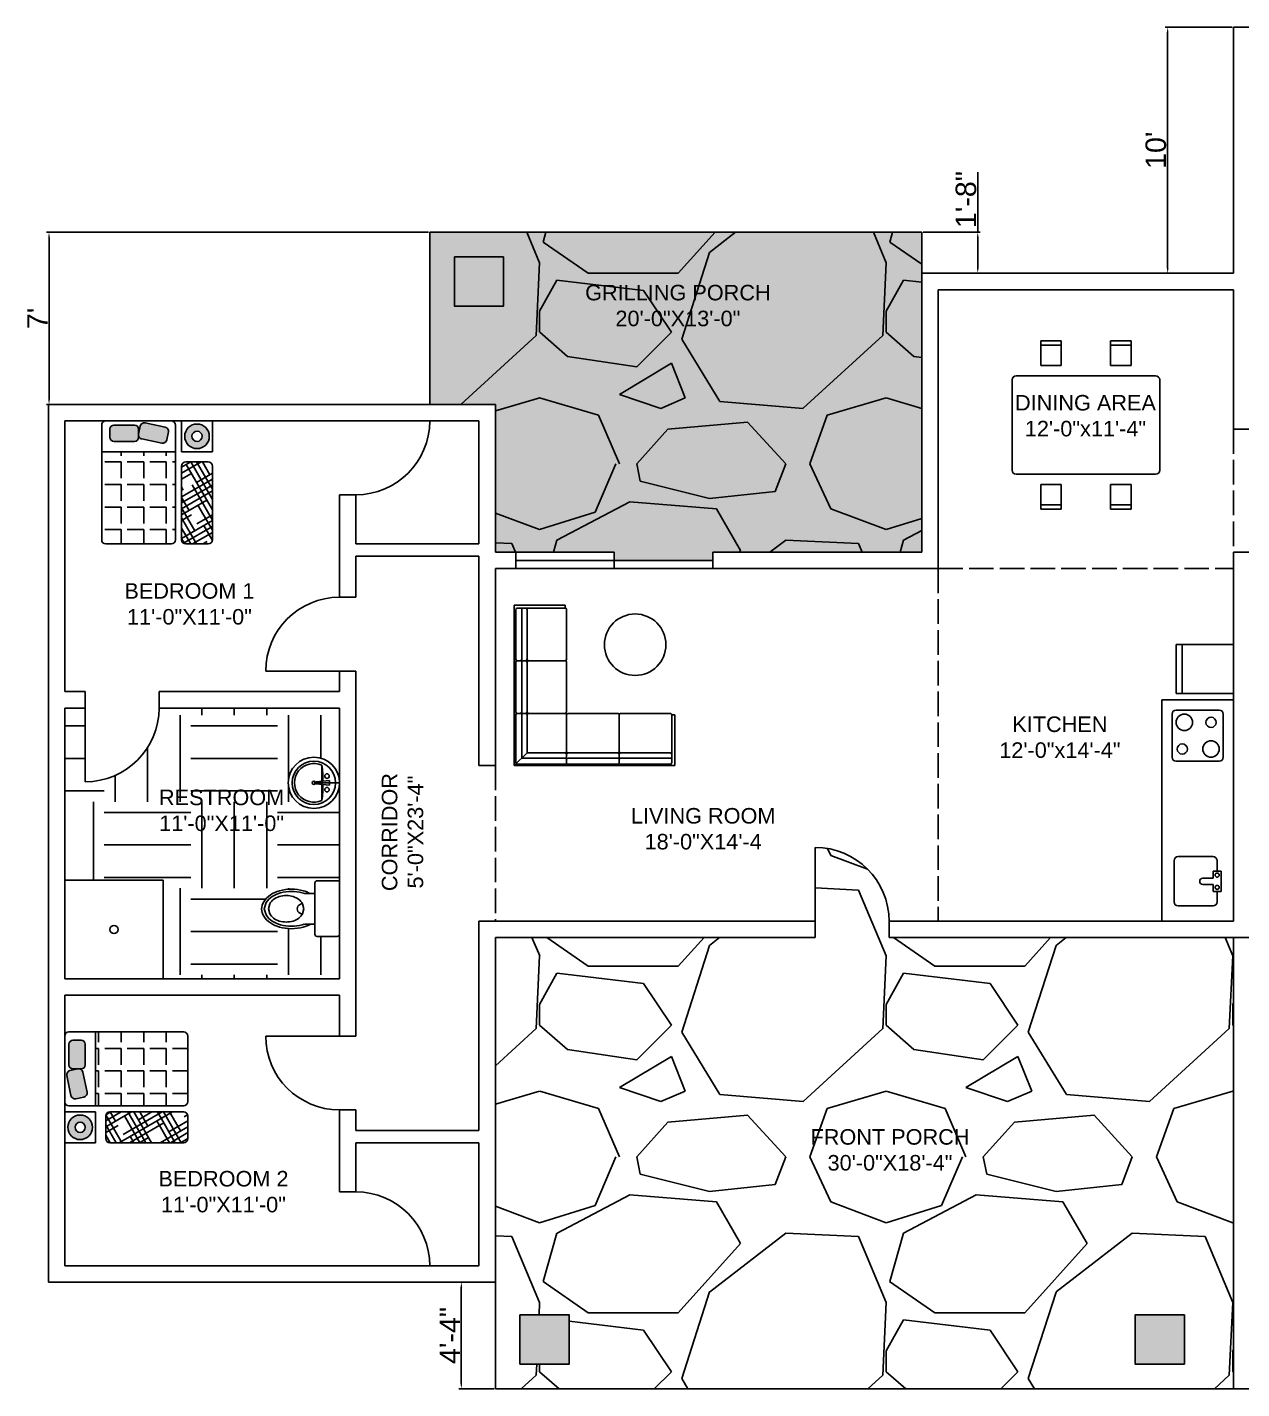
# Model space of a CAD drawing. Header units: inches. Extents: x 426 to 1376, y 395 to 1059.
# Drawn here: x 427 to 1020, y 395 to 1059 of the extents above; entities that cross this region are included whole.
import ezdxf

# ---------------------------------------------------------------- set-up
doc = ezdxf.new("R2010")
doc.units = ezdxf.units.IN
doc.header["$MEASUREMENT"] = 0
doc.linetypes.add('ACAD_ISO02W100', pattern=[15, 12, -3])
doc.layers.add('dash', color=9, linetype='ACAD_ISO02W100')
doc.layers.add('dim', color=9, linetype='Continuous')
doc.styles.get("Standard").update_dxf_attribs({"font": 'arial.ttf'})
doc.dimstyles.new('Copy of ISO-25', dxfattribs={"dimtxt": 10, "dimasz": 2.5, "dimexe": 1.25, "dimexo": 0.625, "dimtad": 1, "dimlunit": 3, "dimtxsty": 'Standard', "dimcen": 2.5, "dimclrd": 256, "dimclre": 256, "dimclrt": 256, "dimadec": 0, "dimazin": 0, "dimtfac": 1, "dimtmove": 0, "dimatfit": 3, "dimfxl": 1, "dimarcsym": 0})
pattern_1 = [(180, (0, 0), (-1e-15, -11), [8, -3]), (270, (0, 0), (11, -2e-15), [8, -3])]

# ---------------------------------------------------------------- blocks, each defined once
blk = doc.blocks.new('doorfnsh')
blk.add_line((455.5, 727), (455.5, 691))
blk.add_arc((455.5, 727), 36, 270, 0)
blk = doc.blocks.new('wc')
for p, q in [((0.233, 0), (-0.233, 0)), ((-0.253, -0.02), (-0.253, -0.203)), ((0.253, -0.203), (0.253, -0.02)), ((0.233, -0.223), (-0.233, -0.223)), ((-0.14, -0.223), (-0.14, -0.319)), ((0.136, -0.223), (0.136, -0.317))]:
    blk.add_line(p, q)
for points in [[(-0.141, -0.263, 0.062055), (-0.168, -0.329, 0.067069), (-0.183, -0.437, 0.067069)], [(-0.183, -0.437, 0.067069), (-0.168, -0.545, 0.079499), (-0.13, -0.628, 0.107137), (-0.068, -0.689, 0.140584), (-0.003, -0.708, 0.140584), (0.061, -0.689, 0.107137), (0.124, -0.628, 0.079499), (0.162, -0.545, 0.067069), (0.176, -0.437, 0.067069), (0.162, -0.329, 0.057475), (0.137, -0.267, 0.107137)], [(-0.159, -0.437, 0.064704), (-0.147, -0.535, 0.077557), (-0.113, -0.612, 0.107174), (-0.058, -0.667), (-0.002, -0.684), (0.055, -0.667, 0.107174), (0.11, -0.612, 0.077557), (0.143, -0.535, 0.064704), (0.156, -0.437, 0.064704), (0.143, -0.338, 0.021175), (0.136, -0.316, 0.107174)]]:
    blk.add_lwpolyline(points, format="xyb")
blk.add_lwpolyline([(-0.122, -0.484, 0.075307), (-0.113, -0.548, 0.085687), (-0.087, -0.599, 0.106098), (-0.046, -0.634), (-0.002, -0.646), (0.043, -0.634, 0.106098), (0.084, -0.599, 0.085687), (0.109, -0.548, 0.075307), (0.119, -0.484, 0.075307), (0.109, -0.421, 0.085687), (0.084, -0.37, 0.106098), (0.043, -0.335), (-0.002, -0.323), (-0.046, -0.335, 0.106098), (-0.087, -0.37, 0.085687), (-0.113, -0.421, 0.075307)], format="xyb", close=True)
for centre, radius, start, end in [((-0.233, -0.02), 0.02, 90, 180), ((0.233, -0.02), 0.02, 0, 90), ((-0.233, -0.203), 0.02, 180, 270), ((0.233, -0.203), 0.02, 270, 0), ((0.226, -0.437), 0.386, 165.1916, 180), ((0.114, -0.407), 0.269, 161.3359, 165.1916), ((-0.002, -0.339), 0.0451, 174.4043, 5.5957)]:
    blk.add_arc(centre, radius, start, end)
blk = doc.blocks.new('toilet')
at = {"xscale": 915.1213414191038, "yscale": 915.1213414191038, "zscale": 915.1213414191038}
blk.add_blockref('wc', (287840, 523400), dxfattribs=at)
blk = doc.blocks.new('sink')
for p, q in [((286006, 523176), (286006, 523400)), ((285996, 523196), (285986, 523311)), ((285986, 523311), (286026, 523311)), ((286026, 523311), (286016, 523196)), ((285852, 523246), (285991, 523246)), ((286016, 523196), (285996, 523196)), ((286020, 523246), (286160, 523246))]:
    blk.add_line(p, q)
for centre, radius in [((286006, 523176), 224), ((286006, 523176), 189), ((285946, 523291), 19.9), ((286065, 523291), 19.9), ((286006, 523176), 14.9)]:
    blk.add_circle(centre, radius)
for centre, radius, start, end in [((286006, 523176), 169, 155.6843, 24.3157), ((286009, 522028), 1228, 90.8277, 97.3436), ((286003, 522028), 1228, 82.6564, 89.1723)]:
    blk.add_arc(centre, radius, start, end)
blk = doc.blocks.new('bedroom')
at = {"true_color": 0x000000}
h = blk.add_hatch(color=18, dxfattribs=at)
h.dxf.hatch_style = 1
h.paths.add_polyline_path([(479.5, 857, 0.414214), (481.5, 859), (481.5, 859.86, -0.071372), (481.5, 860.43), (481.5, 863, 0.414214), (479.5, 865), (469.5, 865, 0.414214), (467.5, 863), (467.5, 859, 0.414214), (469.5, 857)])
h.paths.add_polyline_path([(492.86, 856.15, 0.414214), (495.23, 857.7), (496.04, 861.61, 0.414214), (494.49, 863.98), (484.7, 866.02, 0.414214), (482.34, 864.47), (481.52, 860.55, 0.414214), (483.07, 858.19)])
h.paths.add_polyline_path([(516, 859.5, 1), (504, 859.5, 1)])
h.paths.add_polyline_path([(507.5, 859.5, -1), (512.5, 859.5, -1)], flags=16)
h = blk.add_hatch()
h.set_pattern_fill('ANGLE', color=256, scale=40, angle=180)
h.set_pattern_definition(pattern_1)
h.paths.add_polyline_path([(463.5, 809, 0.414214), (465.5, 807), (497.5, 807, 0.414214), (499.5, 809), (499.5, 852), (463.5, 852)])
h = blk.add_hatch()
h.set_pattern_fill('HOUND', color=256, scale=40, angle=30)
h.paths.add_polyline_path([(517.5, 845, 0.414214), (515.5, 847), (504.5, 847, 0.414214), (502.5, 845), (502.5, 809, 0.414214), (504.5, 807), (515.5, 807, 0.414214), (517.5, 809)])
for p, q in [((463.5, 865), (463.5, 809)), ((463.5, 865), (463.5, 852)), ((465.5, 867), (497.5, 867)), ((479.5, 865), (469.5, 865)), ((482.34, 864.47), (481.52, 860.55)), ((494.49, 863.98), (484.7, 866.02)), ((499.5, 809), (499.5, 865)), ((502.5, 867), (502.5, 852)), ((502.5, 867), (517.5, 867)), ((517.5, 852), (517.5, 867)), ((467.5, 863), (467.5, 859)), ((469.5, 857), (479.5, 857)), ((481.5, 859), (481.5, 863)), ((483.07, 858.19), (492.86, 856.15)), ((495.23, 857.7), (496.04, 861.61)), ((463.5, 852), (499.5, 852)), ((502.5, 852), (517.5, 852)), ((502.5, 809), (502.5, 845)), ((504.5, 847), (515.5, 847)), ((517.5, 845), (517.5, 809)), ((465.5, 807), (497.5, 807)), ((515.5, 807), (504.5, 807))]:
    blk.add_line(p, q)
for radius in [6, 2.5]:
    blk.add_circle((510, 859.5), radius)
for centre, start, end in [((465.5, 865), 90, 180), ((469.5, 863), 90, 180), ((479.5, 863), 0, 90), ((484.3, 864.06), 78.23171, 168.23171), ((494.09, 862.02), 348.23171, 78.23171), ((497.5, 865), 0, 90), ((469.5, 859), 180, 270), ((479.5, 859), 270, 0), ((483.48, 860.15), 168.23171, 258.23171), ((493.27, 858.11), 258.23171, 348.23171), ((504.5, 845), 90, 180), ((515.5, 845), 0, 90), ((465.5, 809), 180, 270), ((497.5, 809), 270, 0), ((504.5, 809), 180, 270), ((515.5, 809), 270, 0)]:
    blk.add_arc(centre, 2, start, end)
blk = doc.blocks.new('ММ319 2640х2640')
for p, q in [((-2640, 0), (0, 0)), ((-2640, -2640), (-2640, 0)), ((-2640, 0), (-1805, 0)), ((-2640, 0), (-2640, -835)), ((-2430, -210), (-2640, 0)), ((0, 0), (0, -835)), ((-2615, -835), (-2615, -50)), ((-2590, -25), (-1805, -25)), ((-2515, -125), (-1805, -125)), ((-2515, -835), (-2515, -125)), ((-2430, -210), (-1805, -210)), ((-2430, -835), (-2430, -210)), ((-1780, -50), (-1780, -100)), ((-1780, -100), (-1780, -185)), ((-1755, -25), (-940, -25)), ((-1755, -125), (-940, -125)), ((-1755, -210), (-940, -210)), ((-915, -50), (-915, -100)), ((-915, -100), (-915, -185)), ((-890, -25), (-75, -25)), ((-890, -125), (-75, -125)), ((-890, -210), (-75, -210)), ((-890, -210), (-75, -210)), ((-50, -50), (-50, -835)), ((-50, -50), (-50, -835)), ((-50, -50), (-50, -50)), ((-1780, -235), (-1780, -835)), ((-1780, -835), (-1780, -235)), ((-915, -235), (-915, -835)), ((-2615, -1700), (-2615, -885)), ((-2590, -860), (-2540, -860)), ((-2540, -860), (-2455, -860)), ((-2515, -1700), (-2515, -885)), ((-2430, -1700), (-2430, -885)), ((-2430, -1700), (-2430, -885)), ((-2405, -860), (-1805, -860)), ((-2405, -860), (-1805, -860)), ((-1780, -1700), (-1780, -885)), ((-1755, -860), (-940, -860)), ((-890, -860), (-75, -860)), ((-50, -835), (0, -835)), ((-2615, -2565), (-2615, -1750)), ((-2590, -1725), (-2540, -1725)), ((-2540, -1725), (-2455, -1725)), ((-2515, -2565), (-2515, -1750)), ((-2430, -2565), (-2430, -1750)), ((-2430, -2565), (-2430, -1750)), ((-2405, -1725), (-1805, -1725)), ((-1780, -2565), (-1780, -1750)), ((-2640, -2640), (-1805, -2640)), ((-2590, -2590), (-1805, -2590)), ((-2590, -2590), (-1805, -2590)), ((-2590, -2590), (-2590, -2590)), ((-1805, -2640), (-1805, -2590))]:
    blk.add_line(p, q)
for centre, start, end in [((-2590, -50), 90, 180), ((-1805, -50), 0, 90), ((-1805, -100), 270, 0), ((-1805, -185), 270, 0), ((-1805, -235), 0, 90), ((-1755, -50), 90, 180), ((-1755, -100), 180, 270), ((-1755, -185), 180, 270), ((-1755, -235), 90, 180), ((-940, -50), 0, 90), ((-940, -100), 270, 0), ((-940, -185), 270, 0), ((-940, -235), 0, 90), ((-890, -50), 90, 180), ((-890, -100), 180, 270), ((-890, -185), 180, 270), ((-890, -235), 90, 180), ((-75, -50), 0, 90), ((-75, -100), 270, 0), ((-75, -185), 270, 0), ((-2590, -835), 180, 270), ((-2590, -885), 90, 180), ((-2540, -835), 270, 0), ((-2540, -885), 0, 90), ((-2455, -835), 270, 0), ((-2455, -885), 0, 90), ((-2405, -835), 180, 270), ((-2405, -885), 90, 180), ((-1805, -835), 270, 0), ((-1805, -835), 270, 0), ((-1805, -885), 0, 90), ((-1755, -835), 180, 270), ((-940, -835), 270, 0), ((-890, -835), 180, 270), ((-75, -835), 270, 0), ((-2590, -1700), 180, 270), ((-2590, -1750), 90, 180), ((-2540, -1700), 270, 0), ((-2540, -1750), 0, 90), ((-2455, -1700), 270, 0), ((-2455, -1750), 0, 90), ((-2405, -1700), 180, 270), ((-2405, -1750), 90, 180), ((-1805, -1700), 270, 0), ((-1805, -1750), 0, 90), ((-2590, -2565), 180, 270), ((-2540, -2565), 270, 0), ((-2455, -2565), 270, 0), ((-1805, -2565), 270, 0)]:
    blk.add_arc(centre, 25, start, end)
blk = doc.blocks.new('*D32')
at = {"layer": 'Defpoints', "color": 0, "transparency": 16777216}
for p in [(1015.5, 1059), (983.36, 939), (1015.5, 939)]:
    blk.add_point(p, dxfattribs=at)
at = {"layer": 'dim', "lineweight": -2, "transparency": 16777216}
for p, q in [((1014.88, 1059), (982.11, 1059)), ((983.36, 1056.5), (983.36, 941.5)), ((1014.88, 939), (982.11, 939))]:
    blk.add_line(p, q, dxfattribs=at)
at = {"layer": 'dim', "transparency": 16777216}
for points in [[(982.94, 1056.5), (983.78, 1056.5), (983.36, 1059)], [(982.94, 941.5), (983.78, 941.5), (983.36, 939)]]:
    blk.add_solid(points, dxfattribs=at)
at = {"layer": 'dim', "transparency": 16777216, "insert": (977.63, 999), "char_height": 10, "attachment_point": 5, "rotation": 90}
blk.add_mtext("10'", dxfattribs=at)
blk = doc.blocks.new('*D33')
at = {"layer": 'Defpoints', "color": 0, "transparency": 16777216}
for p in [(863.5, 959), (890.75, 959), (863.5, 939)]:
    blk.add_point(p, dxfattribs=at)
at = {"layer": 'dim', "lineweight": -2, "transparency": 16777216}
for p, q in [((890.75, 959), (890.75, 988.39)), ((864.13, 959), (892, 959)), ((890.75, 941.5), (890.75, 956.5)), ((864.13, 939), (892, 939))]:
    blk.add_line(p, q, dxfattribs=at)
at = {"layer": 'dim', "transparency": 16777216}
for points in [[(890.33, 956.5), (891.16, 956.5), (890.75, 959)], [(890.33, 941.5), (891.16, 941.5), (890.75, 939)]]:
    blk.add_solid(points, dxfattribs=at)
at = {"layer": 'dim', "transparency": 16777216, "insert": (885.02, 974.95), "char_height": 10, "attachment_point": 5, "rotation": 90}
blk.add_mtext('1\'-8"', dxfattribs=at)
blk = doc.blocks.new('*D34')
at = {"layer": 'Defpoints', "color": 0, "transparency": 16777216}
for p in [(655.5, 447), (638.9, 395), (655.5, 395)]:
    blk.add_point(p, dxfattribs=at)
at = {"layer": 'dim', "lineweight": -2, "transparency": 16777216}
for p, q in [((654.88, 447), (637.65, 447)), ((638.9, 444.5), (638.9, 397.5)), ((654.88, 395), (637.65, 395))]:
    blk.add_line(p, q, dxfattribs=at)
at = {"layer": 'dim', "transparency": 16777216}
for points in [[(638.49, 444.5), (639.32, 444.5), (638.9, 447)], [(638.49, 397.5), (639.32, 397.5), (638.9, 395)]]:
    blk.add_solid(points, dxfattribs=at)
at = {"layer": 'dim', "transparency": 16777216, "insert": (633.28, 421), "char_height": 10, "attachment_point": 5, "rotation": 90}
blk.add_mtext('4\'-4"', dxfattribs=at)
blk = doc.blocks.new('*D35')
at = {"layer": 'Defpoints', "color": 0, "transparency": 16777216}
for p in [(437.82, 959), (623.5, 959), (623.5, 875)]:
    blk.add_point(p, dxfattribs=at)
at = {"layer": 'dim', "lineweight": -2, "transparency": 16777216}
for p, q in [((622.88, 959), (436.57, 959)), ((437.82, 877.5), (437.82, 956.5)), ((622.88, 875), (436.57, 875))]:
    blk.add_line(p, q, dxfattribs=at)
at = {"layer": 'dim', "transparency": 16777216}
for points in [[(437.41, 956.5), (438.24, 956.5), (437.82, 959)], [(437.41, 877.5), (438.24, 877.5), (437.82, 875)]]:
    blk.add_solid(points, dxfattribs=at)
at = {"layer": 'dim', "transparency": 16777216, "insert": (432.2, 917), "char_height": 10, "attachment_point": 5, "rotation": 90}
blk.add_mtext("7'", dxfattribs=at)
blk = doc.blocks.new('house finished')
h = blk.add_hatch()
h.set_pattern_fill('GRAVEL', color=256, scale=169, angle=180)
h.paths.add_polyline_path([(655.5, 875), (655.5, 803), (713.5, 803), (713.5, 799), (761.5, 799), (761.5, 803), (863.5, 803), (863.5, 939), (863.5, 959), (623.5, 959), (623.5, 875)])
h.paths.add_polyline_path([(659.5, 923), (635.5, 923), (635.5, 947), (659.5, 947)], flags=16)
h.paths.add_polyline_path([(697.529, 908.892), (791.784, 908.892), (791.784, 937.132), (697.529, 937.132)], flags=24)
at = {"true_color": 0x000000}
h = blk.add_hatch(color=18, dxfattribs=at)
h.dxf.hatch_style = 1
h.paths.add_polyline_path([(659.5, 947), (635.5, 947), (635.5, 923), (659.5, 923)])
h = blk.add_hatch()
h.set_pattern_fill('EARTH', color=256, scale=169, angle=180)
h.paths.add_polyline_path([(491.5, 727, -0.4142136), (455.5, 691), (455.5, 727), (445.5, 727), (445.5, 643), (493.5, 643), (493.5, 595), (579.5, 595), (579.5, 616.64, -0.4142136), (578.426, 615.566), (568.586, 615.566, -0.4142136), (567.512, 616.64), (567.512, 621.655), (565.484, 621.655, -0.0635789), (561.832, 620.133, -0.0670687), (556.043, 619.353, -0.0670687), (550.254, 620.133, -0.0794991), (545.759, 622.176, -0.1071367), (542.492, 625.531, -0.1405842), (541.5, 628.989, -0.1405842), (542.492, 632.448, -0.1071367), (545.759, 635.803, -0.0794991), (550.254, 637.846, -0.0670687), (556.043, 638.626, -0.0670687), (561.832, 637.846, -0.058963), (565.234, 636.465), (567.512, 636.465), (567.512, 641.696, -0.4142136), (568.586, 642.77), (578.426, 642.77, -0.4142136), (579.5, 641.696), (579.5, 690.5, -1), (554.5, 690.5, -1), (579.5, 690.5), (579.5, 727)])
h.paths.add_polyline_path([(489.31, 662.707), (554.408, 662.707), (554.408, 690.947), (489.31, 690.947)], flags=24)
h = blk.add_hatch()
h.set_pattern_fill('GRAVEL', color=256, scale=169, angle=180)
h.paths.add_polyline_path([(655.5, 615), (655.5, 447), (655.5, 395), (679.5, 395), (1015.5, 395), (1015.5, 615), (847.5, 615), (847.5, 623, 0.4142136), (811.5, 659), (811.5, 623), (811.5, 615)])
h.paths.add_polyline_path([(691.5, 431), (691.5, 407), (667.5, 407), (667.5, 431)], flags=16)
h.paths.add_polyline_path([(967.5, 431), (991.5, 431), (991.5, 407), (967.5, 407)], flags=16)
h.paths.add_polyline_path([(807.291, 497.135), (888.604, 497.135), (888.604, 525.376), (807.291, 525.376)], flags=24)
h = blk.add_hatch(color=18, dxfattribs=at)
h.dxf.hatch_style = 1
h.paths.add_polyline_path([(455.5, 553, -0.4142136), (453.5, 551), (452.638, 551, 0.0713722), (452.07, 551), (449.5, 551, -0.4142136), (447.5, 553), (447.5, 563, -0.4142136), (449.5, 565), (453.5, 565, -0.4142136), (455.5, 563)])
h.paths.add_polyline_path([(456.352, 539.638, -0.4142136), (454.802, 537.273), (450.886, 536.457, -0.4142136), (448.52, 538.007), (446.48, 547.797, -0.4142136), (448.03, 550.162), (451.946, 550.978, -0.4142136), (454.312, 549.428)])
h.paths.add_polyline_path([(453, 516.5, -1), (453, 528.5, -1)])
h.paths.add_polyline_path([(453, 525, 1), (453, 520, 1)], flags=16)
h = blk.add_hatch()
h.set_pattern_fill('ANGLE', color=256, scale=40, angle=180)
h.set_pattern_definition(pattern_1)
h.paths.add_polyline_path([(460.5, 569), (460.5, 533), (503.5, 533, 0.4142136), (505.5, 535), (505.5, 567, 0.4142136), (503.5, 569)])
h = blk.add_hatch()
h.set_pattern_fill('HOUND', color=256, scale=40, angle=30)
h.paths.add_polyline_path([(503.5, 515, 0.4142136), (505.5, 517), (505.5, 528, 0.4142136), (503.5, 530), (467.5, 530, 0.4142136), (465.5, 528), (465.5, 517, 0.4142136), (467.5, 515)])
h = blk.add_hatch(color=18, dxfattribs=at)
h.dxf.hatch_style = 1
h.paths.add_polyline_path([(667.5, 407), (691.5, 407), (691.5, 431), (667.5, 431)])
h.paths.add_polyline_path([(991.5, 407), (991.5, 431), (967.5, 431), (967.5, 407)])
for p, q in [((1187.5, 1059), (1015.5, 1059)), ((1015.5, 1059), (1015.5, 939)), ((863.5, 959), (623.5, 959)), ((623.5, 959), (623.5, 875)), ((623.5, 959), (647.5, 959)), ((863.5, 939), (863.5, 959)), ((635.5, 947), (659.5, 947)), ((1015.5, 939), (863.5, 939)), ((863.5, 803), (863.5, 939)), ((871.5, 795), (871.5, 931)), ((871.5, 931), (1015.5, 931)), ((871.5, 931), (871.5, 889)), ((1015.5, 931), (1015.5, 863)), ((921.5, 904), (921.5, 906)), ((921.5, 906), (931.5, 906)), ((931.5, 904), (921.5, 904)), ((921.5, 904), (921.5, 894)), ((931.5, 906), (931.5, 904)), ((931.5, 894), (931.5, 904)), ((955.5, 904), (955.5, 906)), ((955.5, 906), (965.5, 906)), ((965.5, 904), (955.5, 904)), ((955.5, 904), (955.5, 894)), ((965.5, 906), (965.5, 904)), ((965.5, 894), (965.5, 904)), ((921.5, 894), (931.5, 894)), ((955.5, 894), (965.5, 894)), ((907.5, 887), (907.5, 843)), ((909.5, 889), (977.5, 889)), ((979.5, 887), (979.5, 843)), ((437.5, 875), (437.5, 447)), ((623.5, 875), (437.5, 875)), ((623.5, 875), (655.5, 875)), ((655.5, 875), (655.5, 803)), ((445.5, 867), (445.5, 735)), ((445.5, 867), (647.5, 867)), ((445.5, 867), (463.5, 867)), ((499.5, 867), (502.5, 867)), ((499.5, 867), (502.5, 867)), ((647.5, 867), (647.5, 807)), ((1015.5, 863), (1033.5, 863)), ((977.5, 841), (909.5, 841)), ((587.5, 831), (579.5, 831)), ((579.5, 831), (579.5, 781)), ((587.5, 807), (587.5, 831)), ((921.5, 836), (931.5, 836)), ((921.5, 826), (921.5, 836)), ((931.5, 836), (931.5, 826)), ((955.5, 836), (965.5, 836)), ((955.5, 826), (955.5, 836)), ((965.5, 836), (965.5, 826)), ((931.5, 826), (921.5, 826)), ((921.5, 826), (921.5, 824)), ((921.5, 824), (931.5, 824)), ((931.5, 824), (931.5, 826)), ((965.5, 826), (955.5, 826)), ((955.5, 826), (955.5, 824)), ((955.5, 824), (965.5, 824)), ((965.5, 824), (965.5, 826)), ((647.5, 807), (587.5, 807)), ((587.5, 781), (587.5, 801)), ((587.5, 801), (647.5, 801)), ((647.5, 801), (647.5, 699)), ((655.5, 803), (713.5, 803)), ((665.5, 799), (665.5, 803)), ((713.5, 799), (665.5, 799)), ((665.5, 799), (665.5, 795)), ((713.5, 803), (713.5, 799)), ((713.5, 795), (713.5, 799)), ((713.5, 799), (761.5, 799)), ((761.5, 799), (761.5, 803)), ((761.5, 803), (863.5, 803)), ((761.5, 799), (761.5, 795)), ((1033.5, 803), (1015.5, 803)), ((1015.5, 803), (1015.5, 623)), ((655.5, 699), (655.5, 795)), ((655.5, 795), (871.5, 795)), ((579.5, 781), (587.5, 781)), ((987.5, 734), (987.5, 758)), ((991.5, 758), (987.5, 758)), ((990.5, 758), (990.5, 734)), ((991.5, 758), (994.5, 758)), ((994.5, 758), (1015.5, 758)), ((579.5, 735), (579.5, 745)), ((579.5, 745), (587.5, 745)), ((587.5, 745), (587.5, 567)), ((445.5, 735), (455.5, 735)), ((455.5, 735), (455.5, 727)), ((491.5, 727), (491.5, 735)), ((491.5, 735), (579.5, 735)), ((980.5, 623), (980.5, 731)), ((985.5, 731), (980.5, 731)), ((980.5, 731), (985.5, 731)), ((985.5, 731), (1015.5, 731)), ((991.5, 734), (987.5, 734)), ((1015.5, 734), (991.5, 734)), ((1015.5, 731), (1010.5, 731)), ((1015.5, 731), (1015.5, 734)), ((455.5, 727), (445.5, 727)), ((445.5, 727), (445.5, 595)), ((579.5, 727), (491.5, 727)), ((579.5, 595), (579.5, 727)), ((985.5, 724), (985.5, 703)), ((987.5, 726), (1008.5, 726)), ((1010.5, 724), (1010.5, 703)), ((647.5, 699), (655.5, 699)), ((987.5, 701), (1008.5, 701)), ((986.5, 642.5), (986.5, 652.5)), ((988.5, 654.5), (1004.5, 654.5)), ((1004.5, 654.5), (1005.5, 654.5)), ((1007.5, 652.5), (1007.5, 647.5)), ((1005.5, 644), (1005.5, 647.5)), ((1005.5, 647.5), (1007.5, 647.5)), ((1009.5, 647.5), (1007.5, 647.5)), ((1009.5, 637.5), (1009.5, 647.5)), ((445.5, 595), (445.5, 643)), ((445.5, 643), (493.5, 643)), ((493.5, 643), (493.5, 595)), ((986.5, 642.5), (986.5, 632.5)), ((1000.5, 644), (1005.5, 644)), ((1005.5, 641), (1000.5, 641)), ((1005.5, 637.5), (1005.5, 641)), ((1007.5, 637.5), (1005.5, 637.5)), ((1007.5, 637.5), (1007.5, 632.5)), ((1009.5, 637.5), (1007.5, 637.5)), ((1009.5, 637.5), (1009.5, 637.5)), ((445.5, 595), (445.5, 631)), ((988.5, 630.5), (1004.5, 630.5)), ((1005.5, 630.5), (1004.5, 630.5)), ((647.5, 521), (647.5, 623)), ((647.5, 623), (811.5, 623)), ((811.5, 623), (811.5, 615)), ((847.5, 623), (847.5, 615)), ((1015.5, 623), (847.5, 623)), ((1015.5, 623), (985.5, 623)), ((811.5, 615), (655.5, 615)), ((655.5, 615), (655.5, 447)), ((847.5, 615), (1179.5, 615)), ((1015.5, 615), (1015.5, 395)), ((481.5, 595), (445.5, 595)), ((445.5, 595), (579.5, 595)), ((579.5, 587), (445.5, 587)), ((445.5, 587), (445.5, 455)), ((445.5, 587), (445.5, 567)), ((579.5, 567), (579.5, 587)), ((445.5, 567), (445.5, 535)), ((447.5, 569), (503.5, 569)), ((447.5, 569), (460.5, 569)), ((449.5, 565), (453.5, 565)), ((460.5, 569), (460.5, 533)), ((505.5, 567), (505.5, 535)), ((587.5, 567), (579.5, 567)), ((447.5, 553), (447.5, 563)), ((455.5, 563), (455.5, 553)), ((448.52, 538.007), (446.48, 547.797)), ((448.03, 550.162), (451.946, 550.978)), ((453.5, 551), (449.5, 551)), ((454.312, 549.428), (456.352, 539.638)), ((503.5, 533), (447.5, 533)), ((454.802, 537.273), (450.886, 536.457)), ((445.5, 530), (460.5, 530)), ((445.5, 530), (445.5, 515)), ((460.5, 530), (460.5, 515)), ((465.5, 528), (465.5, 517)), ((503.5, 530), (467.5, 530)), ((505.5, 517), (505.5, 528)), ((579.5, 491), (579.5, 531)), ((579.5, 531), (587.5, 531)), ((587.5, 531), (587.5, 521)), ((587.5, 521), (647.5, 521)), ((460.5, 515), (445.5, 515)), ((467.5, 515), (503.5, 515)), ((647.5, 515), (587.5, 515)), ((587.5, 515), (587.5, 491)), ((647.5, 455), (647.5, 515)), ((587.5, 491), (579.5, 491)), ((445.5, 455), (647.5, 455)), ((437.5, 447), (655.5, 447)), ((655.5, 447), (655.5, 395)), ((667.5, 431), (667.5, 407)), ((655.5, 395), (1015.5, 395)), ((655.5, 395), (679.5, 395)), ((1015.5, 395), (1003.5, 395)), ((1015.5, 395), (1375.5, 395))]:
    blk.add_line(p, q)
for points in [[(659.5, 947), (659.5, 923), (635.5, 923), (635.5, 947)], [(667.5, 407), (691.5, 407), (691.5, 431), (667.5, 431)]]:
    blk.add_lwpolyline(points)
blk.add_lwpolyline([(991.5, 407), (967.5, 407), (967.5, 431), (991.5, 431)], close=True)
for centre, radius in [((723.677, 757.86), 15), ((991.5, 720), 4), ((1004.51, 719.999), 2.5), ((1004.5, 707), 4), ((990.5, 707), 2.5), ((1007.5, 645.5), 1), ((1007.5, 639.5), 1), ((469.5, 619), 2), ((453, 522.5), 6), ((453, 522.5), 2.5)]:
    blk.add_circle(centre, radius)
for centre, radius, start, end in [((909.5, 887), 2, 90, 180), ((977.5, 887), 2, 0, 90), ((909.5, 843), 2, 180, 270), ((977.5, 843), 2, 270, 0), ((987.5, 724), 2, 90, 180), ((1008.5, 724), 2, 0, 90), ((987.5, 703), 2, 180, 270), ((1008.5, 703), 2, 270, 0), ((988.5, 652.5), 2, 90, 180), ((1005.5, 652.5), 2, 0, 90), ((1000.5, 642.5), 1.5, 90, 270), ((988.5, 632.5), 2, 180, 270), ((1005.5, 632.5), 2, 270, 0), ((447.5, 567), 2, 90, 180), ((449.5, 563), 2, 90, 180), ((453.5, 563), 2, 0, 90), ((503.5, 567), 2, 0, 90), ((449.5, 553), 2, 180, 270), ((453.5, 553), 2, 270, 0), ((448.438, 548.204), 2, 101.768289, 191.768289), ((452.354, 549.02), 2, 11.768289, 101.768289), ((450.478, 538.415), 2, 191.768289, 281.768289), ((454.394, 539.23), 2, 281.768289, 11.768289), ((447.5, 535), 2, 180, 270), ((503.5, 535), 2, 270, 0), ((467.5, 528), 2, 90, 180), ((503.5, 528), 2, 0, 90), ((467.5, 517), 2, 180, 270), ((503.5, 517), 2, 270, 0)]:
    blk.add_arc(centre, radius, start, end)
at = {"layer": 'dash'}
for p, q in [((1015.5, 863), (1015.5, 803)), ((871.5, 795), (1015.5, 795)), ((871.5, 795), (871.5, 623)), ((655.5, 699), (655.5, 623))]:
    blk.add_line(p, q, dxfattribs=at)
for name in ['bedroom', 'doorfnsh']:
    blk.add_blockref(name, (0, 0))
at = {"xscale": -1}
for p, rotation in [((1314.5, 1322.5), 90), ((-147.5, 289.5), 270), ((356, 1350), 180)]:
    blk.add_blockref('doorfnsh', p, dxfattribs=dict(at, rotation=rotation))
for name, p, xscale, yscale, zscale, rotation in [('ММ319 2640х2640', (664.697, 777.169), 0.02965448014539836, 0.02965448014539836, 0.02965448014539836, 89.99999999999987), ('sink', (-28663.103, -15288.776), -0.05587046901973316, 0.05587046901973316, 0.05587046901973316, 270), ('toilet', (-30131.204, -16259.959), -0.05867539837074591, 0.05867539837074591, 0.05867539837074591, 270)]:
    blk.add_blockref(name, p, dxfattribs=dict(xscale=xscale, yscale=yscale, zscale=zscale, rotation=rotation))
for p, rotation in [((-147.5, 1022.5), 270), ((1314.5, -0.5), 90.00000000000001)]:
    blk.add_blockref('doorfnsh', p, dxfattribs=dict(rotation=rotation))
at = {"char_height": 7.56814, "attachment_point": 1}
for s, width, insert in [('\\pxqc;GRILLING PORCH 20\'-0"X13\'-0"', 100.86901, (694.077, 933.371)), ('\\pxqc;DINING AREA 12\'-0"x11\'-4"', 75.68143, (905.437, 879.656)), ('\\pxqc;BEDROOM 1 \\P11\'-0"X11\'-0"', 75.68143, (468.461, 787.877)), ('\\pxqc;KITCHEN 12\'-0"x14\'-4"', 75.68143, (892.957, 722.862)), ('\\pxqc;RESTROOM 11\'-0"X11\'-0"', 75.68143, (484.147, 687.186)), ('\\pxqc;LIVING ROOM 18\'-0"X14\'-4', 75.68143, (718.998, 678.22)), ('\\pxqc;FRONT PORCH 30\'-0"X18\'-4"', 100.86901, (797.521, 521.615)), ('\\pxqc;BEDROOM 2\\P11\'-0"X11\'-0"', 75.68143, (485.056, 501.234))]:
    blk.add_mtext_dynamic_manual_height_columns(s, width=width, gutter_width=37.841, heights=[36.895], dxfattribs=dict(at, insert=insert))
at = {"insert": (600.113, 628.647), "char_height": 7.56814, "attachment_point": 1, "rotation": 90}
blk.add_mtext_dynamic_manual_height_columns('\\pxqc;CORRIDOR\\P5\'-0"X23\'-4"', width=75.68143, gutter_width=37.841, heights=[36.895], dxfattribs=at)
at = {"layer": 'dim'}
for base, p1, p2, picture, middle in [((983.358, 939), (1015.5, 1059), (1015.5, 939), '*D32', (977.628, 999)), ((890.747, 959), (863.5, 939), (863.5, 959), '*D33', (885.016, 974.946)), ((437.824, 959), (623.5, 875), (623.5, 959), '*D35', (432.199, 917)), ((638.905, 395), (655.5, 447), (655.5, 395), '*D34', (633.28, 421))]:
    dim = blk.add_linear_dim(base=base, p1=p1, p2=p2, angle=90, dimstyle='Copy of ISO-25', dxfattribs=at)
    dim.commit()
    dim.dimension.update_dxf_attribs({"geometry": picture, "text_midpoint": middle})

msp = doc.modelspace()

# ---------------------------------------------------------------- hatches: boundary and pattern name
at = {"true_color": 0x000000}
h = msp.add_hatch(dxfattribs=at)
h.set_pattern_fill('GRAVEL', color=18)
h.set_pattern_definition([(228.01279, (751.72, 886.5), (-8, -9), [0.134536, -13.319088]), (184.96974, (751.63, 886.4), (12, 1), [0.230868, -22.855925]), (132.510447, (751.4, 886.38), (10, -11), [0.162788, -16.1160326]), (267.27369, (751.01, 886.13), (1, 20), [0.210238, -20.813558]), (292.833654, (751, 885.92), (-5, 12), [0.206155, -20.409373]), (357.27369, (751.08, 885.73), (-20, 1), [0.210238, -20.813558]), (37.69424, (751.29, 885.72), (-13, -10), [0.278029, -27.5248485]), (72.255328, (751.51, 885.89), (7, 22), [0.262488, -25.9863215]), (121.429566, (751.59, 886.14), (-8, 13), [0.21095, -20.884073]), (175.23636, (751.48, 886.32), (11, -1), [0.240832, -11.8007626]), (222.397438, (751.24, 886.34), (-12, -11), [0.311448, -30.833375]), (138.814075, (752, 886.12), (-7, 6), [0.106301, -10.523845]), (171.469234, (751.92, 886.19), (13, -2), [0.202237, -20.0215114]), (225, (751.72, 886.22), (-1e-16, -1), [0.141421, -1.2727926]), (203.19859, (751.65, 886.34), (5, 2), [0.076158, -7.539615]), (291.80141, (751.58, 886.31), (-1, 3), [0.107703, -5.277462]), (30.96376, (751.62, 886.21), (3, 2), [0.174929, -5.656023]), (161.56505, (751.77, 886.3), (2, -1), [0.126491, -3.0357867]), (16.38954, (751, 886.31), (10, 3), [0.1772, -17.542845]), (70.346176, (751.17, 886.36), (-4, -11), [0.148661, -14.717408]), (293.19859, (751.77, 886.5), (-2, 5), [0.152315, -7.463458]), (343.61046, (751.83, 886.36), (-10, 3), [0.1772, -17.542845]), (339.443955, (751, 885.69), (-5, 2), [0.17088, -8.373124]), (294.77514, (751.16, 885.63), (-5, 11), [0.143178, -14.174643]), (66.80141, (751.78, 885.5), (2, 5), [0.152315, -7.463458]), (17.354025, (751.84, 885.64), (-13, -4), [0.167631, -16.5954236]), (69.443955, (751.29, 885.5), (-2, -5), [0.08544, -8.458564]), (101.30993, (751.72, 885.5), (-1, 4), [0.05099, -5.0480295]), (165.96376, (751.71, 885.55), (3, -1), [0.206155, -3.9169506]), (186.009006, (751.51, 885.6), (10, 1), [0.19105, -18.913923]), (303.69007, (751.62, 886.12), (-1, 2), [0.144222, -3.461329]), (353.157227, (751.7, 886), (17, -2), [0.251794, -24.9275626]), (60.945396, (751.95, 885.97), (-4, -7), [0.102956, -10.192674]), (90, (752, 886.06), (-1, 1), [0.06, -0.94]), (120.256437, (751.49, 885.63), (4, -7), [0.138924, -13.75352]), (48.01279, (751.42, 885.75), (8, 9), [0.269072, -13.184552]), (0, (751.6, 885.95), (1, 1), [0.26, -0.74]), (325.304846, (751.86, 885.95), (10, -7), [0.158114, -15.6532743]), (254.0546, (751.99, 885.86), (-1, -4), [0.145602, -7.134508]), (207.645975, (751.95, 885.72), (-19, -10), [0.237065, -23.469474]), (175.42608, (751.74, 885.61), (-13, 1), [0.250799, -24.8290734])])
h.paths.add_polyline_path([(659.5, 947), (635.5, 947), (635.5, 923), (659.5, 923)], flags=0)
h.paths.add_polyline_path([(863.5, 939), (863.5, 959), (623.5, 959), (623.5, 875), (655.5, 875), (655.5, 803), (713.5, 803), (713.5, 799), (761.5, 799), (761.5, 803), (863.5, 803)])
h.paths.add_polyline_path([(659.5, 923), (635.5, 923), (635.5, 947), (659.5, 947)], flags=16)
h = msp.add_hatch(dxfattribs=at)
h.set_pattern_fill('GRAVEL', color=18)
h.set_pattern_definition([(228.0127875, (0.72, 1), (-8, -9), [0.134536, -13.31908805]), (184.9697407, (0.63, 0.9), (12, 1), [0.230868, -22.85592476]), (132.510447, (0.4, 0.88), (10, -11), [0.162788, -16.1160326]), (267.273689, (0.01, 0.63), (1, 20), [0.210238, -20.81355804]), (292.833654, (0, 0.42), (-5, 12), [0.206155, -20.4093731]), (357.273689, (0.08, 0.23), (-20, 1), [0.210238, -20.81355804]), (37.6942405, (0.29, 0.22), (-13, -10), [0.278029, -27.52484855]), (72.2553284, (0.51, 0.39), (7, 22), [0.262488, -25.9863215]), (121.4295656, (0.59, 0.64), (-8, 13), [0.21095, -20.8840731]), (175.236358, (0.48, 0.82), (11, -1), [0.240832, -11.8007626]), (222.3974378, (0.24, 0.84), (-12, -11), [0.311448, -30.833375]), (138.814075, (1, 0.62), (-7, 6), [0.106301, -10.5238448]), (171.4692344, (0.92, 0.69), (13, -2), [0.202237, -20.0215114]), (225, (0.72, 0.72), (-1e-16, -1), [0.141421, -1.2727926]), (203.19859, (0.65, 0.84), (5, 2), [0.076158, -7.5396151]), (291.80141, (0.58, 0.81), (-1, 3), [0.107703, -5.2774618]), (30.963757, (0.62, 0.71), (3, 2), [0.174929, -5.6560229]), (161.56505, (0.77, 0.8), (2, -1), [0.126491, -3.03578666]), (16.3895403, (0, 0.81), (10, 3), [0.1772, -17.54284515]), (70.346176, (0.17, 0.86), (-4, -11), [0.148661, -14.71740775]), (293.19859, (0.77, 1), (-2, 5), [0.152315, -7.4634581]), (343.6104597, (0.83, 0.86), (-10, 3), [0.1772, -17.54284515]), (339.443955, (0, 0.19), (-5, 2), [0.17088, -8.37312375]), (294.7751406, (0.16, 0.13), (-5, 11), [0.143178, -14.1746431]), (66.80141, (0.78, 0), (2, 5), [0.152315, -7.4634581]), (17.3540246, (0.84, 0.14), (-13, -4), [0.167631, -16.5954236]), (69.443955, (0.29, 0), (-2, -5), [0.08544, -8.45856375]), (101.309932, (0.72, 0), (-1, 4), [0.05099, -5.0480295]), (165.963757, (0.71, 0.05), (3, -1), [0.206155, -3.9169506]), (186.009006, (0.51, 0.1), (10, 1), [0.19105, -18.9139232]), (303.690068, (0.62, 0.62), (-1, 2), [0.144222, -3.4613293]), (353.1572266, (0.7, 0.5), (17, -2), [0.251794, -24.9275626]), (60.945396, (0.95, 0.47), (-4, -7), [0.102956, -10.19267414]), (90, (1, 0.56), (-1, 1), [0.06, -0.94]), (120.256437, (0.49, 0.13), (4, -7), [0.138924, -13.75352]), (48.0127875, (0.42, 0.25), (8, 9), [0.269072, -13.18455205]), (0, (0.6, 0.45), (1, 1), [0.26, -0.74]), (325.3048465, (0.86, 0.45), (10, -7), [0.158114, -15.6532743]), (254.054604, (0.99, 0.36), (-1, -4), [0.145602, -7.1345079]), (207.6459754, (0.95, 0.22), (-19, -10), [0.237065, -23.4694742]), (175.4260787, (0.74, 0.11), (-13, 1), [0.250799, -24.8290734])])
h.paths.add_polyline_path([(863.5, 959), (623.5, 959), (623.5, 875), (655.5, 875), (655.5, 803), (713.5, 803), (713.5, 799), (761.5, 799), (761.5, 803), (863.5, 803), (863.5, 939)])
h.paths.add_polyline_path([(635.5, 947), (659.5, 947), (659.5, 923), (635.5, 923)], flags=16)

# ---------------------------------------------------------------- block references
msp.add_blockref('house finished', (0, 0))

doc.saveas('drawing.dxf')
